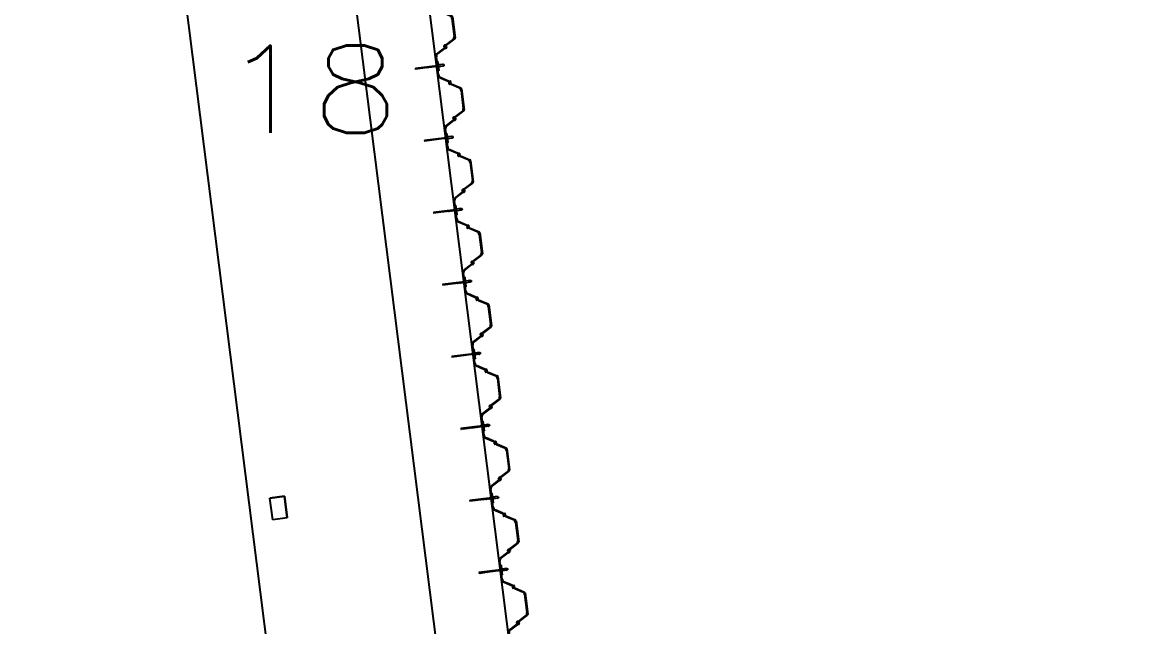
# Model space of a CAD drawing. Header units: inches. Extents: x 2621776591 to 2623670951, y 363331607 to 364354604.
# Drawn here: x 2622153964 to 2622176843, y 364114866 to 364127361 of the extents above; entities that cross this region are included whole.
import ezdxf

# ---------------------------------------------------------------- set-up
doc = ezdxf.new("R2010")
doc.units = ezdxf.units.IN
doc.header["$MEASUREMENT"] = 0
doc.linetypes.add('ACAD_ISO10W100', pattern=[18, 12, -3, 0, -3])
doc.linetypes.add('BORDERX2', pattern=[3.5, 1, -0.5, 1, -0.5, 0, -0.5])
for name, color, linetype in [('ANCHOR POINT', 7, 'Continuous'), ('Bollard Nos.', 7, 'Continuous'), ('DIM', 8, 'Continuous'), ('PIER', 7, 'Continuous'), ('SHEETPILE', 9, 'Continuous'), ('TEXT2', 1, 'Continuous')]:
    doc.layers.add(name, color=color, linetype=linetype)
doc.layers.add('CRANE', color=7, linetype='Continuous', true_color=0x7f3f7f)
doc.styles.add('ROMANS', font='romans')
pattern_1 = [(345, (493164.883786, 2793723.2724025), (0.0024652514046, 0.009200443495403), [])]

# ---------------------------------------------------------------- blocks, each defined once
blk = doc.blocks.new('AU25D')
at = {"color": 7}
for p, q in [((-18, 10), (-18, 3)), ((-8, 10), (-8, 8)), ((7, -7), (-7, 6)), ((-6, 22), (18, 22)), ((-5, 12), (15, 12)), ((23, -18), (20, 8)), ((32, -14), (30, 12)), ((718, -14), (720, 12)), ((727, -18), (730, 8)), ((756, 22), (732, 22)), ((755, 12), (735, 12)), ((757, 7), (743, -6)), ((743, -7), (757, 6)), ((750, 10), (755, 10)), ((758, 10), (758, 8)), ((768, 10), (768, 3)), ((773, 18), (770, -8)), ((776, 28), (884, 213)), ((782, 14), (780, -12)), ((786, 24), (873, 174)), ((906, 225), (1344, 225)), ((938, 210), (1312, 210)), ((1474, 28), (1366, 213)), ((1464, 24), (1377, 174)), ((1468, 14), (1470, -12)), ((1477, 18), (1480, -8)), ((1493, 7), (1507, -6)), ((1500, 10), (1495, 10)), ((0, -10), (5, -10)), ((26, -28), (134, -213)), ((36, -24), (123, -174)), ((594, -225), (156, -225)), ((562, -210), (188, -210)), ((724, -28), (616, -213)), ((714, -24), (627, -174)), ((732, -10), (732, -3)), ((742, -10), (742, -8)), ((744, -22), (768, -22)), ((750, -10), (745, -10)), ((745, -12), (765, -12)), ((1506, -22), (1482, -22)), ((1505, -12), (1485, -12)), ((1508, -10), (1508, -8)), ((1518, -10), (1518, -3))]:
    blk.add_line(p, q, dxfattribs=at)
at = {"color": 4, "linetype": 'ACAD_ISO10W100'}
for p, q in [((5, 0), (-5, 0)), ((0, 5), (0, -5)), ((755, 0), (745, 0)), ((750, 5), (750, -5)), ((750, 5), (750, -5)), ((750, -5), (750, 5)), ((1495, 0), (1505, 0)), ((1500, -5), (1500, 5))]:
    blk.add_line(p, q, dxfattribs=at)
at = {"color": 7}
for centre, radius, start, end in [((-6, 10), 12, 90, 180), ((-8, 3), 10, 180, 220.5383), ((-5, 10), 3, 90, 180), ((-5, 8), 3, 180, 228), ((15, 8), 5, 5.711, 90), ((18, 10), 12, 5.711, 90), ((732, 10), 12, 90, 174.289), ((735, 8), 5, 90, 174.289), ((742, -3), 10, 139.4617, 180), ((750, -10), 20, 90, 139.4617), ((755, 10), 3, 0, 90), ((755, 8), 2.13, 312, 90), ((756, 10), 12, 0, 90), ((755, 8), 3, 312, 0), ((758, 3), 10, 319.4617, 0), ((798, 16), 25, 149.5537, 174.289), ((807, 12), 25, 149.5537, 174.289), ((938, 135), 75, 90, 149.5537), ((906, 200), 25, 90, 149.5537), ((1312, 135), 75, 30.4463, 90), ((1344, 200), 25, 30.4463, 90), ((1443, 12), 25, 5.711, 30.4463), ((1452, 16), 25, 5.711, 30.4463), ((1495, 8), 2.13, 90, 228), ((1500, -10), 20, 40.5383, 90), ((1508, -3), 10, 0, 40.5383), ((0, 10), 20, 220.5383, 270), ((5, -8), 2.13, 270, 48), ((48, -16), 25, 185.711, 210.4463), ((57, -12), 25, 185.711, 210.4463), ((188, -135), 75, 210.4463, 270), ((156, -200), 25, 210.4463, 270), ((562, -135), 75, 270, 329.5537), ((594, -200), 25, 270, 329.5537), ((693, -12), 25, 329.5537, 354.289), ((702, -16), 25, 329.5537, 354.289), ((744, -10), 12, 180, 270), ((745, -8), 3, 132, 180), ((745, -10), 3, 180, 270), ((745, -8), 2.13, 132, 270), ((750, 10), 20, 270, 319.4617), ((765, -8), 5, 270, 354.289), ((768, -10), 12, 270, 354.289), ((1482, -10), 12, 185.711, 270), ((1485, -8), 5, 185.711, 270), ((1505, -10), 3, 270, 0), ((1506, -10), 12, 270, 0), ((1505, -8), 3, 0, 48)]:
    blk.add_arc(centre, radius, start, end, dxfattribs=at)
blk = doc.blocks.new('A$C571E2E11')
at = {"lineweight": 0}
h = blk.add_hatch(dxfattribs=at)
h.set_pattern_fill('ANSI31', color=9, scale=0.003, angle=300, style=0)
h.set_pattern_definition(pattern_1)
h.paths.add_polyline_path([(0.348, 0.503), (0.327, 0.517), (0.316, 0.5), (0.337, 0.486)])
h = blk.add_hatch(dxfattribs=at)
h.set_pattern_fill('ANSI31', color=9, scale=0.003, angle=300, style=0)
h.set_pattern_definition(pattern_1)
h.paths.add_polyline_path([(0.272, 0.386), (0.251, 0.399), (0, 0.014), (0.021, 0)])
at = {"color": 9, "lineweight": 0}
for points in [[(0.188, 0.464), (0.177, 0.447)], [(0.188, 0.464), (0.262, 0.416)], [(0.306, 0.507), (0.251, 0.423)], [(0.316, 0.5), (0.262, 0.416)], [(0.337, 0.486), (0.283, 0.402)], [(0.348, 0.479), (0.293, 0.396)], [(0.306, 0.507), (0.348, 0.479)], [(0.327, 0.517), (0.316, 0.5)], [(0.327, 0.517), (0.348, 0.503)], [(0.348, 0.503), (0.337, 0.486)], [(0.251, 0.399), (0, 0.014)], [(0.272, 0.386), (0.021, 0)], [(0.177, 0.447), (0.345, 0.338)], [(0.262, 0.416), (0.356, 0.355)], [(0.356, 0.355), (0.345, 0.338)], [(0, 0.014), (0.021, 0)]]:
    blk.add_lwpolyline(points, dxfattribs=at)
for centre, start, end in [((0.309, 0.488), 61.3563, 134.13), ((0.329, 0.475), 339.8269, 52.6006)]:
    blk.add_arc(centre, 0.0139, start, end, dxfattribs=at)
blk = doc.blocks.new('SHEETPILE')
at = {"color": 9, "xscale": 0.0009999999659256785, "yscale": 0.0009999999659256785, "zscale": 0.0009999999659256785, "rotation": 326.9660295775478}
for p in [(54.806, -35.369), (56.063, -36.187), (57.321, -37.005), (58.578, -37.822), (59.836, -38.64), (61.093, -39.458), (62.351, -40.276), (63.608, -41.093), (64.866, -41.911), (66.123, -42.729)]:
    blk.add_blockref('AU25D', p, dxfattribs=at)
at = {"color": 9, "lineweight": 30, "rotation": 359.9875883989228}
for p in [(56.002, -36.96, 0), (57.259, -37.778, 0), (58.517, -38.596, 0), (59.774, -39.413, 0), (61.032, -40.231, 0), (62.289, -41.049, 0), (63.547, -41.867, 0), (64.804, -42.684, 0)]:
    blk.add_blockref('A$C571E2E11', p, dxfattribs=at)
blk = doc.blocks.new('A$C6b66f7a2')
at = {"layer": 'Bollard Nos.', "style": 'ROMANS', "width": 1.2}
blk.add_text('18', height=1800, dxfattribs=at).set_placement((2622158077, 364125076))
blk = doc.blocks.new('A$Cfe87a000')
h = blk.add_hatch()
h.set_pattern_fill('CROSS', color=190, scale=35000)
h.set_pattern_definition([(0, (-2621685475, -364093291), (8750, 8750), [4375, -13125]), (90, (-2621683288, -364095478.5), (-8750, 8750), [4375, -13125])])
h.paths.add_polyline_path([(0, 0), (-30586, -3867), (-13078, -140353), (-8315, -149578), (-6733, -162482), (-8967, -172401), (3518, -269734, 0.302123), (7001, -273750), (33332, -264064)])

msp = doc.modelspace()

# ---------------------------------------------------------------- linework, layer by layer
at = {"layer": 'ANCHOR POINT'}
for p, q in [((2622159087.4, 364117526.1), (2622159385, 364117563.8)), ((2622159143.8, 364117079.7), (2622159087.4, 364117526.1)), ((2622159385.3, 364117563.9), (2622159087.7, 364117526.2)), ((2622159144.2, 364117079.8), (2622159087.7, 364117526.2)), ((2622159385, 364117563.8), (2622159441.4, 364117117.3)), ((2622159441.8, 364117117.4), (2622159385.3, 364117563.9)), ((2622159441.4, 364117117.3), (2622159143.8, 364117079.7)), ((2622159441.8, 364117117.4), (2622159144.2, 364117079.8))]:
    msp.add_line(p, q, dxfattribs=at)
at = {"layer": 'CRANE', "color": 82, "linetype": 'BORDERX2', "true_color": 0x33cc00}
msp.add_circle((2622147483.4, 364173563.3, 0), 70000, dxfattribs=at)
at = {"layer": 'PIER'}
for p, q in [((2622237748.7, 363530591), (2622154132, 364193027.6)), ((2622236260.4, 363530403.2), (2622152831.8, 364191349.6))]:
    msp.add_line(p, q, dxfattribs=at)
at = {"layer": 'TEXT2'}
msp.add_line((2622151194.8, 364176374.2), (2622226613.1, 363579913.6), dxfattribs=at)

# ---------------------------------------------------------------- block references
at = {"color": 190}
msp.add_blockref('A$Cfe87a000', (2622142902.7, 364173278.9), dxfattribs=at)
at = {"layer": 'DIM'}
msp.add_blockref('A$C6b66f7a2', (0, 0), dxfattribs=at)
at = {"layer": 'SHEETPILE', "color": 10, "linetype": 'Continuous', "xscale": 999.9999629246952, "yscale": 999.99999995941, "zscale": 999.9999999999998, "rotation": 310.2281254504237}
msp.add_blockref('SHEETPILE', (2622154132, 364193027.6, 0), dxfattribs=at)

doc.saveas('drawing.dxf')
